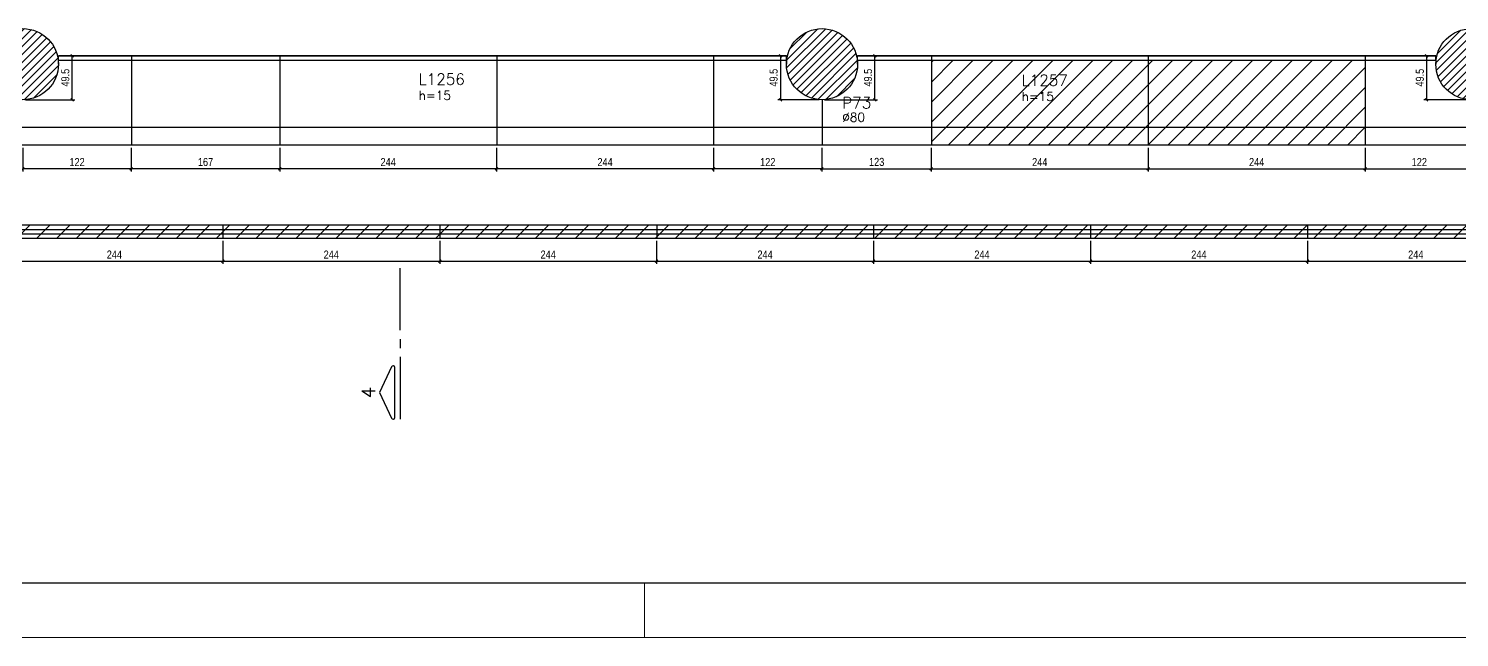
# Model space of a CAD drawing. Extents: x 1860 to 8661, y -614 to 3008.
# Drawn here: x 4585 to 6195, y -614 to 71 of the extents above; entities that cross this region are included whole.
import ezdxf
from ezdxf.enums import TextEntityAlignment as Align

# ---------------------------------------------------------------- set-up
doc = ezdxf.new("R2010")
doc.units = 0
doc.linetypes.add('DASHED', pattern=[0.75, 0.5, -0.25])
for name, color, linetype in [('242', 12, 'Continuous'), ('71', 6, 'Continuous'), ('COTA', 241, 'Continuous'), ('F-CORTE-INDICAÇÃO', 4, 'Continuous'), ('F-LAJES', 3, 'Continuous'), ('F-LAJES-DIM', 2, 'Continuous'), ('F-LAJES-NOME', 4, 'Continuous'), ('F-PILARES-DIM', 172, 'Continuous'), ('F-PILARES-HACH', 174, 'Continuous'), ('F-PILARES-NOME', 170, 'Continuous'), ('F-PILARES-S', 170, 'Continuous'), ('F-VIGAS', 3, 'Continuous'), ('Painéis', 200, 'Continuous'), ('SARR_2.2x7', 40, 'Continuous')]:
    doc.layers.add(name, color=color, linetype=linetype)
doc.layers.add('FOLHA', color=255, linetype='Continuous', lineweight=5)
doc.layers.add('Hachura', color=251, linetype='Continuous', lineweight=9)
doc.styles.add('COTA TECNICA-50', font='techl___.ttf', dxfattribs={"height": 9})
doc.styles.add('MCP', font='romans.shx')
doc.styles.add('ROMANS', font='romans.shx')
doc.dimstyles.new('COTA PAINEL-50', dxfattribs={"dimtxt": 9, "dimasz": 3, "dimexe": 3, "dimexo": 3, "dimgap": 3, "dimtad": 1, "dimdec": 1, "dimzin": 12, "dimdsep": 46, "dimtxsty": 'COTA TECNICA-50', "dimblk1": 'OBLIQUE', "dimblk2": 'OBLIQUE', "dimsah": 1, "dimcen": 0.9, "dimclrd": 4, "dimclre": 4, "dimclrt": 240, "dimadec": 1, "dimazin": 3, "dimtfac": 1, "dimtdec": 1, "dimtmove": 0, "dimatfit": 3, "dimfxl": 1, "dimtolj": 1, "dimtzin": 12, "dimarcsym": 0})
pattern_1 = [(45, (3973.15, 515.9404), (-4.419417, 4.419417), [])]
pattern_2 = [(45, (0, -425.763), (-11.22532, 11.22532), [])]

# ---------------------------------------------------------------- blocks, each defined once
blk = doc.blocks.new('*U8')
at = {"layer": 'F-CORTE-INDICAÇÃO'}
for p, q in [((-100, 0), (-170, 0)), ((-80, 0), (-90, 0)), ((-70, 0), (0, 0))]:
    blk.add_line(p, q, dxfattribs=at)
blk.add_lwpolyline([(-112, 6, 0.802585), (-111.2, 9.8), (-140, 23.3), (-168.8, 9.8, 0.802585), (-168, 6)], format="xyb", close=True, dxfattribs=at)
at = {"layer": 'F-CORTE-INDICAÇÃO', "style": 'ROMANS'}
blk.add_attdef('CORTE', text='', height=15, dxfattribs=at).set_placement((-140, 35.8), align=Align.MIDDLE_CENTER)
at = {"layer": 'F-CORTE-INDICAÇÃO', "color": 2, "style": 'ROMANS'}
blk.add_attdef('FOLHA', text='', height=12, dxfattribs=at).set_placement((-140, -10), align=Align.MIDDLE_CENTER)
blk = doc.blocks.new('_Oblique')
at = {"color": 0, "linetype": 'ByBlock', "lineweight": -2}
blk.add_line((-0.5, -0.5), (0.5, 0.5), dxfattribs=at)
blk = doc.blocks.new('*D330')
at = {"layer": 'COTA', "color": 4, "lineweight": -2, "transparency": 16777216}
for p, q in [((5477.6, -62.6), (5477.6, -89.3)), ((5600.6, -62.6), (5600.6, -89.3)), ((5477.6, -86.3), (5600.6, -86.3))]:
    blk.add_line(p, q, dxfattribs=at)
at = {"layer": 'Defpoints', "color": 0, "transparency": 16777216}
for p in [(5477.6, -59.6), (5600.6, -59.6), (5600.6, -86.3)]:
    blk.add_point(p, dxfattribs=at)
at = {"layer": 'COTA', "color": 4, "lineweight": -2, "transparency": 16777216, "xscale": 3, "yscale": 3, "zscale": 3, "rotation": 180}
blk.add_blockref('_Oblique', (5477.6, -86.3), dxfattribs=at)
at = {"layer": 'COTA', "color": 4, "lineweight": -2, "transparency": 16777216, "xscale": 3, "yscale": 3, "zscale": 3}
blk.add_blockref('_Oblique', (5600.6, -86.3), dxfattribs=at)
at = {"layer": 'COTA', "color": 240, "transparency": 16777216, "insert": (5539.1, -78.6), "char_height": 9, "attachment_point": 5, "style": 'COTA TECNICA-50'}
blk.add_mtext('\\A1;123', dxfattribs=at)
blk = doc.blocks.new('*D331')
at = {"layer": 'COTA', "color": 4, "lineweight": -2, "transparency": 16777216}
for p, q in [((5600.6, -62.6), (5600.6, -89.3)), ((5844.6, -62.6), (5844.6, -89.3)), ((5600.6, -86.3), (5844.6, -86.3))]:
    blk.add_line(p, q, dxfattribs=at)
at = {"layer": 'Defpoints', "color": 0, "transparency": 16777216}
for p in [(5600.6, -59.6), (5844.6, -59.6), (5844.6, -86.3)]:
    blk.add_point(p, dxfattribs=at)
at = {"layer": 'COTA', "color": 4, "lineweight": -2, "transparency": 16777216, "xscale": 3, "yscale": 3, "zscale": 3, "rotation": 180}
blk.add_blockref('_Oblique', (5600.6, -86.3), dxfattribs=at)
at = {"layer": 'COTA', "color": 4, "lineweight": -2, "transparency": 16777216, "xscale": 3, "yscale": 3, "zscale": 3}
blk.add_blockref('_Oblique', (5844.6, -86.3), dxfattribs=at)
at = {"layer": 'COTA', "color": 240, "transparency": 16777216, "insert": (5722.6, -78.7), "char_height": 9, "attachment_point": 5, "style": 'COTA TECNICA-50'}
blk.add_mtext('\\A1;244', dxfattribs=at)
blk = doc.blocks.new('*D332')
at = {"layer": 'COTA', "color": 4, "lineweight": -2, "transparency": 16777216}
for p, q in [((5844.6, -62.6), (5844.6, -89.3)), ((6088.6, -62.6), (6088.6, -89.3)), ((5844.6, -86.3), (6088.6, -86.3))]:
    blk.add_line(p, q, dxfattribs=at)
at = {"layer": 'Defpoints', "color": 0, "transparency": 16777216}
for p in [(5844.6, -59.6), (6088.6, -59.6), (6088.6, -86.3)]:
    blk.add_point(p, dxfattribs=at)
at = {"layer": 'COTA', "color": 4, "lineweight": -2, "transparency": 16777216, "xscale": 3, "yscale": 3, "zscale": 3, "rotation": 180}
blk.add_blockref('_Oblique', (5844.6, -86.3), dxfattribs=at)
at = {"layer": 'COTA', "color": 4, "lineweight": -2, "transparency": 16777216, "xscale": 3, "yscale": 3, "zscale": 3}
blk.add_blockref('_Oblique', (6088.6, -86.3), dxfattribs=at)
at = {"layer": 'COTA', "color": 240, "transparency": 16777216, "insert": (5966.6, -78.7), "char_height": 9, "attachment_point": 5, "style": 'COTA TECNICA-50'}
blk.add_mtext('\\A1;244', dxfattribs=at)
blk = doc.blocks.new('*D333')
at = {"layer": 'COTA', "color": 4, "lineweight": -2, "transparency": 16777216}
for p, q in [((6088.6, -62.6), (6088.6, -89.3)), ((6210.6, -62.6), (6210.6, -89.3)), ((6088.6, -86.3), (6210.6, -86.3))]:
    blk.add_line(p, q, dxfattribs=at)
at = {"layer": 'Defpoints', "color": 0, "transparency": 16777216}
for p in [(6088.6, -59.6), (6210.6, -59.6), (6210.6, -86.3)]:
    blk.add_point(p, dxfattribs=at)
at = {"layer": 'COTA', "color": 4, "lineweight": -2, "transparency": 16777216, "xscale": 3, "yscale": 3, "zscale": 3, "rotation": 180}
blk.add_blockref('_Oblique', (6088.6, -86.3), dxfattribs=at)
at = {"layer": 'COTA', "color": 4, "lineweight": -2, "transparency": 16777216, "xscale": 3, "yscale": 3, "zscale": 3}
blk.add_blockref('_Oblique', (6210.6, -86.3), dxfattribs=at)
at = {"layer": 'COTA', "color": 240, "transparency": 16777216, "insert": (6149.6, -78.7), "char_height": 9, "attachment_point": 5, "style": 'COTA TECNICA-50'}
blk.add_mtext('\\A1;122', dxfattribs=at)
blk = doc.blocks.new('*D334')
at = {"layer": 'COTA', "color": 4, "lineweight": -2, "transparency": 16777216}
for p, q in [((5355.6, -62.6), (5355.6, -89.3)), ((5477.6, -62.6), (5477.6, -89.3)), ((5477.6, -86.3), (5355.6, -86.3))]:
    blk.add_line(p, q, dxfattribs=at)
at = {"layer": 'Defpoints', "color": 0, "transparency": 16777216}
for p in [(5355.6, -59.6), (5477.6, -59.6), (5355.6, -86.3)]:
    blk.add_point(p, dxfattribs=at)
at = {"layer": 'COTA', "color": 4, "lineweight": -2, "transparency": 16777216, "xscale": 3, "yscale": 3, "zscale": 3, "rotation": 180}
blk.add_blockref('_Oblique', (5355.6, -86.3), dxfattribs=at)
at = {"layer": 'COTA', "color": 4, "lineweight": -2, "transparency": 16777216, "xscale": 3, "yscale": 3, "zscale": 3}
blk.add_blockref('_Oblique', (5477.6, -86.3), dxfattribs=at)
at = {"layer": 'COTA', "color": 240, "transparency": 16777216, "insert": (5416.6, -78.7), "char_height": 9, "attachment_point": 5, "style": 'COTA TECNICA-50'}
blk.add_mtext('\\A1;122', dxfattribs=at)
blk = doc.blocks.new('*D335')
at = {"layer": 'COTA', "color": 4, "lineweight": -2, "transparency": 16777216}
for p, q in [((5111.6, -62.6), (5111.6, -89.3)), ((5355.6, -62.6), (5355.6, -89.3)), ((5355.6, -86.3), (5111.6, -86.3))]:
    blk.add_line(p, q, dxfattribs=at)
at = {"layer": 'Defpoints', "color": 0, "transparency": 16777216}
for p in [(5111.6, -59.6), (5355.6, -59.6), (5111.6, -86.3)]:
    blk.add_point(p, dxfattribs=at)
at = {"layer": 'COTA', "color": 4, "lineweight": -2, "transparency": 16777216, "xscale": 3, "yscale": 3, "zscale": 3, "rotation": 180}
blk.add_blockref('_Oblique', (5111.6, -86.3), dxfattribs=at)
at = {"layer": 'COTA', "color": 4, "lineweight": -2, "transparency": 16777216, "xscale": 3, "yscale": 3, "zscale": 3}
blk.add_blockref('_Oblique', (5355.6, -86.3), dxfattribs=at)
at = {"layer": 'COTA', "color": 240, "transparency": 16777216, "insert": (5233.6, -78.7), "char_height": 9, "attachment_point": 5, "style": 'COTA TECNICA-50'}
blk.add_mtext('\\A1;244', dxfattribs=at)
blk = doc.blocks.new('*D336')
at = {"layer": 'COTA', "color": 4, "lineweight": -2, "transparency": 16777216}
for p, q in [((4867.6, -62.6), (4867.6, -89.3)), ((5111.6, -62.6), (5111.6, -89.3)), ((5111.6, -86.3), (4867.6, -86.3))]:
    blk.add_line(p, q, dxfattribs=at)
at = {"layer": 'Defpoints', "color": 0, "transparency": 16777216}
for p in [(4867.6, -59.6), (5111.6, -59.6), (4867.6, -86.3)]:
    blk.add_point(p, dxfattribs=at)
at = {"layer": 'COTA', "color": 4, "lineweight": -2, "transparency": 16777216, "xscale": 3, "yscale": 3, "zscale": 3, "rotation": 180}
blk.add_blockref('_Oblique', (4867.6, -86.3), dxfattribs=at)
at = {"layer": 'COTA', "color": 4, "lineweight": -2, "transparency": 16777216, "xscale": 3, "yscale": 3, "zscale": 3}
blk.add_blockref('_Oblique', (5111.6, -86.3), dxfattribs=at)
at = {"layer": 'COTA', "color": 240, "transparency": 16777216, "insert": (4989.6, -78.7), "char_height": 9, "attachment_point": 5, "style": 'COTA TECNICA-50'}
blk.add_mtext('\\A1;244', dxfattribs=at)
blk = doc.blocks.new('*D337')
at = {"layer": 'COTA', "color": 4, "lineweight": -2, "transparency": 16777216}
for p, q in [((4700.6, -62.6), (4700.6, -89.3)), ((4867.6, -62.6), (4867.6, -89.3)), ((4867.6, -86.3), (4700.6, -86.3))]:
    blk.add_line(p, q, dxfattribs=at)
at = {"layer": 'Defpoints', "color": 0, "transparency": 16777216}
for p in [(4700.6, -59.6), (4867.6, -59.6), (4700.6, -86.3)]:
    blk.add_point(p, dxfattribs=at)
at = {"layer": 'COTA', "color": 4, "lineweight": -2, "transparency": 16777216, "xscale": 3, "yscale": 3, "zscale": 3, "rotation": 180}
blk.add_blockref('_Oblique', (4700.6, -86.3), dxfattribs=at)
at = {"layer": 'COTA', "color": 4, "lineweight": -2, "transparency": 16777216, "xscale": 3, "yscale": 3, "zscale": 3}
blk.add_blockref('_Oblique', (4867.6, -86.3), dxfattribs=at)
at = {"layer": 'COTA', "color": 240, "transparency": 16777216, "insert": (4784.1, -78.7), "char_height": 9, "attachment_point": 5, "style": 'COTA TECNICA-50'}
blk.add_mtext('\\A1;167', dxfattribs=at)
blk = doc.blocks.new('*D338')
at = {"layer": 'COTA', "color": 4, "lineweight": -2, "transparency": 16777216}
for p, q in [((4578.6, -62.6), (4578.6, -89.3)), ((4700.6, -62.6), (4700.6, -89.3)), ((4700.6, -86.3), (4578.6, -86.3))]:
    blk.add_line(p, q, dxfattribs=at)
at = {"layer": 'Defpoints', "color": 0, "transparency": 16777216}
for p in [(4578.6, -59.6), (4700.6, -59.6), (4578.6, -86.3)]:
    blk.add_point(p, dxfattribs=at)
at = {"layer": 'COTA', "color": 4, "lineweight": -2, "transparency": 16777216, "xscale": 3, "yscale": 3, "zscale": 3, "rotation": 180}
blk.add_blockref('_Oblique', (4578.6, -86.3), dxfattribs=at)
at = {"layer": 'COTA', "color": 4, "lineweight": -2, "transparency": 16777216, "xscale": 3, "yscale": 3, "zscale": 3}
blk.add_blockref('_Oblique', (4700.6, -86.3), dxfattribs=at)
at = {"layer": 'COTA', "color": 240, "transparency": 16777216, "insert": (4639.6, -78.7), "char_height": 9, "attachment_point": 5, "style": 'COTA TECNICA-50'}
blk.add_mtext('\\A1;122', dxfattribs=at)
blk = doc.blocks.new('*D357')
at = {"layer": 'COTA', "color": 4, "lineweight": -2, "transparency": 16777216}
for p, q in [((4621.6, 40.9), (4637, 40.9)), ((4634, -8.6), (4634, 40.9)), ((4581.6, -8.6), (4637, -8.6))]:
    blk.add_line(p, q, dxfattribs=at)
at = {"layer": 'Defpoints', "color": 0, "transparency": 16777216}
for p in [(4618.6, 40.9), (4634, 40.9), (4578.6, -8.6)]:
    blk.add_point(p, dxfattribs=at)
at = {"layer": 'COTA', "color": 4, "lineweight": -2, "transparency": 16777216, "xscale": 3, "yscale": 3, "zscale": 3}
for p, rotation in [((4634, 40.9), 90), ((4634, -8.6), 270)]:
    blk.add_blockref('_Oblique', p, dxfattribs=dict(at, rotation=rotation))
at = {"layer": 'COTA', "color": 240, "transparency": 16777216, "insert": (4626.4, 16.2), "char_height": 9, "attachment_point": 5, "rotation": 90, "style": 'COTA TECNICA-50'}
blk.add_mtext('\\A1;49.5', dxfattribs=at)
blk = doc.blocks.new('*D358')
at = {"layer": 'COTA', "color": 4, "lineweight": -2, "transparency": 16777216}
for p, q in [((5434.6, 40.9), (5427.8, 40.9)), ((5430.8, 40.9), (5430.8, -8.6)), ((5474.6, -8.6), (5427.8, -8.6))]:
    blk.add_line(p, q, dxfattribs=at)
at = {"layer": 'Defpoints', "color": 0, "transparency": 16777216}
for p in [(5437.6, 40.9), (5430.8, -8.6), (5477.6, -8.6)]:
    blk.add_point(p, dxfattribs=at)
at = {"layer": 'COTA', "color": 4, "lineweight": -2, "transparency": 16777216, "xscale": 3, "yscale": 3, "zscale": 3}
for p, rotation in [((5430.8, 40.9), 90), ((5430.8, -8.6), 270)]:
    blk.add_blockref('_Oblique', p, dxfattribs=dict(at, rotation=rotation))
at = {"layer": 'COTA', "color": 240, "transparency": 16777216, "insert": (5423.2, 16.2), "char_height": 9, "attachment_point": 5, "rotation": 90, "style": 'COTA TECNICA-50'}
blk.add_mtext('\\A1;49.5', dxfattribs=at)
blk = doc.blocks.new('*D359')
at = {"layer": 'COTA', "color": 4, "lineweight": -2, "transparency": 16777216}
for p, q in [((5520.6, 40.9), (5540, 40.9)), ((5537, -8.6), (5537, 40.9)), ((5480.6, -8.6), (5540, -8.6))]:
    blk.add_line(p, q, dxfattribs=at)
at = {"layer": 'Defpoints', "color": 0, "transparency": 16777216}
for p in [(5517.6, 40.9), (5537, 40.9), (5477.6, -8.6)]:
    blk.add_point(p, dxfattribs=at)
at = {"layer": 'COTA', "color": 4, "lineweight": -2, "transparency": 16777216, "xscale": 3, "yscale": 3, "zscale": 3}
for p, rotation in [((5537, 40.9), 90), ((5537, -8.6), 270)]:
    blk.add_blockref('_Oblique', p, dxfattribs=dict(at, rotation=rotation))
at = {"layer": 'COTA', "color": 240, "transparency": 16777216, "insert": (5529.4, 16.2), "char_height": 9, "attachment_point": 5, "rotation": 90, "style": 'COTA TECNICA-50'}
blk.add_mtext('\\A1;49.5', dxfattribs=at)
blk = doc.blocks.new('*D360')
at = {"layer": 'COTA', "color": 4, "lineweight": -2, "transparency": 16777216}
for p, q in [((6165.1, 40.9), (6154.8, 40.9)), ((6157.8, 40.9), (6157.8, -8.6)), ((6207.6, -8.6), (6154.8, -8.6))]:
    blk.add_line(p, q, dxfattribs=at)
at = {"layer": 'Defpoints', "color": 0, "transparency": 16777216}
for p in [(6168.1, 40.9), (6157.8, -8.6), (6210.6, -8.6)]:
    blk.add_point(p, dxfattribs=at)
at = {"layer": 'COTA', "color": 4, "lineweight": -2, "transparency": 16777216, "xscale": 3, "yscale": 3, "zscale": 3}
for p, rotation in [((6157.8, 40.9), 90), ((6157.8, -8.6), 270)]:
    blk.add_blockref('_Oblique', p, dxfattribs=dict(at, rotation=rotation))
at = {"layer": 'COTA', "color": 240, "transparency": 16777216, "insert": (6150.2, 16.2), "char_height": 9, "attachment_point": 5, "rotation": 90, "style": 'COTA TECNICA-50'}
blk.add_mtext('\\A1;49.5', dxfattribs=at)
blk = doc.blocks.new('*D373')
at = {"layer": 'COTA', "color": 4, "lineweight": -2, "transparency": 16777216}
for p, q in [((4559.6, -167.5), (4559.6, -193.3)), ((4803.6, -167.5), (4803.6, -193.3)), ((4559.6, -190.3), (4803.6, -190.3))]:
    blk.add_line(p, q, dxfattribs=at)
at = {"layer": 'Defpoints', "color": 0, "transparency": 16777216}
for p in [(4559.6, -164.5), (4803.6, -164.5), (4803.6, -190.3)]:
    blk.add_point(p, dxfattribs=at)
at = {"layer": 'COTA', "color": 4, "lineweight": -2, "transparency": 16777216, "xscale": 3, "yscale": 3, "zscale": 3, "rotation": 180}
blk.add_blockref('_Oblique', (4559.6, -190.3), dxfattribs=at)
at = {"layer": 'COTA', "color": 4, "lineweight": -2, "transparency": 16777216, "xscale": 3, "yscale": 3, "zscale": 3}
blk.add_blockref('_Oblique', (4803.6, -190.3), dxfattribs=at)
at = {"layer": 'COTA', "color": 240, "transparency": 16777216, "insert": (4681.6, -182.8), "char_height": 9, "attachment_point": 5, "style": 'COTA TECNICA-50'}
blk.add_mtext('\\A1;244', dxfattribs=at)
blk = doc.blocks.new('*D374')
at = {"layer": 'COTA', "color": 4, "lineweight": -2, "transparency": 16777216}
for p, q in [((4803.6, -167.5), (4803.6, -193.3)), ((5047.6, -167.5), (5047.6, -193.3)), ((4803.6, -190.3), (5047.6, -190.3))]:
    blk.add_line(p, q, dxfattribs=at)
at = {"layer": 'Defpoints', "color": 0, "transparency": 16777216}
for p in [(4803.6, -164.5), (5047.6, -164.5), (5047.6, -190.3)]:
    blk.add_point(p, dxfattribs=at)
at = {"layer": 'COTA', "color": 4, "lineweight": -2, "transparency": 16777216, "xscale": 3, "yscale": 3, "zscale": 3, "rotation": 180}
blk.add_blockref('_Oblique', (4803.6, -190.3), dxfattribs=at)
at = {"layer": 'COTA', "color": 4, "lineweight": -2, "transparency": 16777216, "xscale": 3, "yscale": 3, "zscale": 3}
blk.add_blockref('_Oblique', (5047.6, -190.3), dxfattribs=at)
at = {"layer": 'COTA', "color": 240, "transparency": 16777216, "insert": (4925.6, -182.8), "char_height": 9, "attachment_point": 5, "style": 'COTA TECNICA-50'}
blk.add_mtext('\\A1;244', dxfattribs=at)
blk = doc.blocks.new('*D375')
at = {"layer": 'COTA', "color": 4, "lineweight": -2, "transparency": 16777216}
for p, q in [((5047.6, -167.5), (5047.6, -193.3)), ((5291.6, -167.5), (5291.6, -193.3)), ((5047.6, -190.3), (5291.6, -190.3))]:
    blk.add_line(p, q, dxfattribs=at)
at = {"layer": 'Defpoints', "color": 0, "transparency": 16777216}
for p in [(5047.6, -164.5), (5291.6, -164.5), (5291.6, -190.3)]:
    blk.add_point(p, dxfattribs=at)
at = {"layer": 'COTA', "color": 4, "lineweight": -2, "transparency": 16777216, "xscale": 3, "yscale": 3, "zscale": 3, "rotation": 180}
blk.add_blockref('_Oblique', (5047.6, -190.3), dxfattribs=at)
at = {"layer": 'COTA', "color": 4, "lineweight": -2, "transparency": 16777216, "xscale": 3, "yscale": 3, "zscale": 3}
blk.add_blockref('_Oblique', (5291.6, -190.3), dxfattribs=at)
at = {"layer": 'COTA', "color": 240, "transparency": 16777216, "insert": (5169.6, -182.8), "char_height": 9, "attachment_point": 5, "style": 'COTA TECNICA-50'}
blk.add_mtext('\\A1;244', dxfattribs=at)
blk = doc.blocks.new('*D376')
at = {"layer": 'COTA', "color": 4, "lineweight": -2, "transparency": 16777216}
for p, q in [((5291.6, -167.5), (5291.6, -193.3)), ((5535.6, -167.5), (5535.6, -193.3)), ((5291.6, -190.3), (5535.6, -190.3))]:
    blk.add_line(p, q, dxfattribs=at)
at = {"layer": 'Defpoints', "color": 0, "transparency": 16777216}
for p in [(5291.6, -164.5), (5535.6, -164.5), (5535.6, -190.3)]:
    blk.add_point(p, dxfattribs=at)
at = {"layer": 'COTA', "color": 4, "lineweight": -2, "transparency": 16777216, "xscale": 3, "yscale": 3, "zscale": 3, "rotation": 180}
blk.add_blockref('_Oblique', (5291.6, -190.3), dxfattribs=at)
at = {"layer": 'COTA', "color": 4, "lineweight": -2, "transparency": 16777216, "xscale": 3, "yscale": 3, "zscale": 3}
blk.add_blockref('_Oblique', (5535.6, -190.3), dxfattribs=at)
at = {"layer": 'COTA', "color": 240, "transparency": 16777216, "insert": (5413.6, -182.8), "char_height": 9, "attachment_point": 5, "style": 'COTA TECNICA-50'}
blk.add_mtext('\\A1;244', dxfattribs=at)
blk = doc.blocks.new('*D377')
at = {"layer": 'COTA', "color": 4, "lineweight": -2, "transparency": 16777216}
for p, q in [((5535.6, -167.5), (5535.6, -193.3)), ((5779.6, -167.5), (5779.6, -193.3)), ((5535.6, -190.3), (5779.6, -190.3))]:
    blk.add_line(p, q, dxfattribs=at)
at = {"layer": 'Defpoints', "color": 0, "transparency": 16777216}
for p in [(5535.6, -164.5), (5779.6, -164.5), (5779.6, -190.3)]:
    blk.add_point(p, dxfattribs=at)
at = {"layer": 'COTA', "color": 4, "lineweight": -2, "transparency": 16777216, "xscale": 3, "yscale": 3, "zscale": 3, "rotation": 180}
blk.add_blockref('_Oblique', (5535.6, -190.3), dxfattribs=at)
at = {"layer": 'COTA', "color": 4, "lineweight": -2, "transparency": 16777216, "xscale": 3, "yscale": 3, "zscale": 3}
blk.add_blockref('_Oblique', (5779.6, -190.3), dxfattribs=at)
at = {"layer": 'COTA', "color": 240, "transparency": 16777216, "insert": (5657.6, -182.8), "char_height": 9, "attachment_point": 5, "style": 'COTA TECNICA-50'}
blk.add_mtext('\\A1;244', dxfattribs=at)
blk = doc.blocks.new('*D378')
at = {"layer": 'COTA', "color": 4, "lineweight": -2, "transparency": 16777216}
for p, q in [((5779.6, -167.5), (5779.6, -193.3)), ((6023.6, -167.5), (6023.6, -193.3)), ((5779.6, -190.3), (6023.6, -190.3))]:
    blk.add_line(p, q, dxfattribs=at)
at = {"layer": 'Defpoints', "color": 0, "transparency": 16777216}
for p in [(5779.6, -164.5), (6023.6, -164.5), (6023.6, -190.3)]:
    blk.add_point(p, dxfattribs=at)
at = {"layer": 'COTA', "color": 4, "lineweight": -2, "transparency": 16777216, "xscale": 3, "yscale": 3, "zscale": 3, "rotation": 180}
blk.add_blockref('_Oblique', (5779.6, -190.3), dxfattribs=at)
at = {"layer": 'COTA', "color": 4, "lineweight": -2, "transparency": 16777216, "xscale": 3, "yscale": 3, "zscale": 3}
blk.add_blockref('_Oblique', (6023.6, -190.3), dxfattribs=at)
at = {"layer": 'COTA', "color": 240, "transparency": 16777216, "insert": (5901.6, -182.8), "char_height": 9, "attachment_point": 5, "style": 'COTA TECNICA-50'}
blk.add_mtext('\\A1;244', dxfattribs=at)
blk = doc.blocks.new('*D379')
at = {"layer": 'COTA', "color": 4, "lineweight": -2, "transparency": 16777216}
for p, q in [((6023.6, -167.5), (6023.6, -193.3)), ((6267.6, -167.5), (6267.6, -193.3)), ((6023.6, -190.3), (6267.6, -190.3))]:
    blk.add_line(p, q, dxfattribs=at)
at = {"layer": 'Defpoints', "color": 0, "transparency": 16777216}
for p in [(6023.6, -164.5), (6267.6, -164.5), (6267.6, -190.3)]:
    blk.add_point(p, dxfattribs=at)
at = {"layer": 'COTA', "color": 4, "lineweight": -2, "transparency": 16777216, "xscale": 3, "yscale": 3, "zscale": 3, "rotation": 180}
blk.add_blockref('_Oblique', (6023.6, -190.3), dxfattribs=at)
at = {"layer": 'COTA', "color": 4, "lineweight": -2, "transparency": 16777216, "xscale": 3, "yscale": 3, "zscale": 3}
blk.add_blockref('_Oblique', (6267.6, -190.3), dxfattribs=at)
at = {"layer": 'COTA', "color": 240, "transparency": 16777216, "insert": (6145.6, -182.8), "char_height": 9, "attachment_point": 5, "style": 'COTA TECNICA-50'}
blk.add_mtext('\\A1;244', dxfattribs=at)

msp = doc.modelspace()

# ---------------------------------------------------------------- hatches: boundary and pattern name
at = {"layer": 'F-PILARES-HACH', "linetype": 'Continuous'}
h = msp.add_hatch(dxfattribs=at)
h.set_pattern_fill('ANSI31', color=256, scale=50)
h.set_pattern_definition(pattern_1)
edge = h.paths.add_edge_path()
edge.add_arc((4578.65, 31.44), 40, 0, 360)
h = msp.add_hatch(dxfattribs=at)
h.set_pattern_fill('ANSI31', color=256, scale=50)
h.set_pattern_definition(pattern_1)
edge = h.paths.add_edge_path()
edge.add_arc((5477.65, 31.44), 40, 0, 360)
h = msp.add_hatch(dxfattribs=at)
h.set_pattern_fill('ANSI31', color=256, scale=50)
h.set_pattern_definition(pattern_1)
edge = h.paths.add_edge_path()
edge.add_arc((6208.15, 31.44), 40, 0, 360)
at = {"layer": 'Hachura', "linetype": 'ByBlock'}
h = msp.add_hatch(dxfattribs=at)
h.set_pattern_fill('ANSI31', color=256, scale=5)
h.set_pattern_definition(pattern_2)
h.paths.add_polyline_path([(5600.65, 35.94), (5600.65, -39.56), (5844.65, -39.56), (5844.65, 35.94)])
h.paths.add_polyline_path([(5844.65, -59.56), (5844.65, -39.56), (5600.65, -39.56), (5600.65, -59.56)])
h.paths.add_polyline_path([(6088.65, -59.56), (6088.65, -39.56), (5844.65, -39.56), (5844.65, -59.56)])
h.paths.add_polyline_path([(6088.65, -39.56), (6088.65, 35.94), (5844.65, 35.94), (5844.65, -39.56)])
h = msp.add_hatch(dxfattribs=at)
h.set_pattern_fill('ANSI31', color=256, scale=5)
h.set_pattern_definition(pattern_2)
h.paths.add_polyline_path([(6999.65, -149.5), (6999.65, -164.5), (7243.65, -164.5), (7243.65, -149.5)])
h.paths.add_polyline_path([(6755.65, -149.5), (6755.65, -164.5), (6999.65, -164.5), (6999.65, -149.5)])
h.paths.add_polyline_path([(6511.65, -149.5), (6511.65, -164.5), (6755.65, -164.5), (6755.65, -149.5)])
h.paths.add_polyline_path([(6511.65, -164.5), (6511.65, -149.5), (6267.65, -149.5), (6267.65, -164.5)])
h.paths.add_polyline_path([(6023.65, -149.5), (6023.65, -164.5), (6267.65, -164.5), (6267.65, -149.5)])
h.paths.add_polyline_path([(5779.65, -149.5), (5779.65, -164.5), (6023.65, -164.5), (6023.65, -149.5)])
h.paths.add_polyline_path([(5535.65, -149.5), (5535.65, -164.5), (5779.65, -164.5), (5779.65, -149.5)])
h.paths.add_polyline_path([(5535.65, -164.5), (5535.65, -149.5), (5291.65, -149.5), (5291.65, -164.5)])
h.paths.add_polyline_path([(5047.65, -149.5), (5047.65, -164.5), (5291.65, -164.5), (5291.65, -149.5)])
h.paths.add_polyline_path([(5047.65, -164.5), (5047.65, -149.5), (4803.65, -149.5), (4803.65, -164.5)])
h.paths.add_polyline_path([(4559.65, -149.5), (4559.65, -164.5), (4803.65, -164.5), (4803.65, -149.5)])
h.paths.add_polyline_path([(4559.65, -164.5), (4559.65, -149.5), (4315.65, -149.5), (4315.65, -164.5)])

# ---------------------------------------------------------------- linework, layer by layer
at = {"color": 30}
msp.add_line((8600.49, -552.63), (2012.11, -552.63), dxfattribs=at)
at = {"layer": '242', "linetype": 'Continuous'}
msp.add_line((5477.65, 31.44), (5477.65, 31.44), dxfattribs=at)
at = {"layer": '71', "color": 1, "linetype": 'DASHED'}
for p, q in [((4618.65, 35.94), (4618.65, 40.94)), ((5437.65, 40.94), (4618.65, 40.94)), ((4618.65, 35.94), (5437.65, 35.94)), ((5437.65, 35.94), (5437.65, 40.94)), ((5517.65, 35.94), (5517.65, 40.94)), ((6168.15, 40.94), (5517.65, 40.94)), ((5517.65, 35.94), (6168.15, 35.94)), ((6168.15, 35.94), (6168.15, 40.94))]:
    msp.add_line(p, q, dxfattribs=at)
at = {"layer": 'F-LAJES', "linetype": 'Continuous'}
msp.add_line((2500.41, -39.56), (7232.65, -39.56), dxfattribs=at)
at = {"layer": 'F-PILARES-S', "linetype": 'Continuous'}
for centre in [(4578.65, 31.44), (5477.65, 31.44), (6208.15, 31.44)]:
    msp.add_circle(centre, 40, dxfattribs=at)
at = {"layer": 'F-VIGAS'}
for points in [[(4618.65, 40.94), (5437.65, 40.94)], [(4618.65, 31.44), (4618.65, 40.94)], [(5437.65, 40.94), (5437.65, 31.44)], [(5517.65, 40.94), (6168.15, 40.94)], [(5517.65, 31.44), (5517.65, 40.94)], [(6168.15, 40.94), (6168.15, 31.44)]]:
    msp.add_lwpolyline(points, dxfattribs=at)
at = {"layer": 'FOLHA'}
for p, q in [((5277.96, -552.63), (5277.96, -613.6)), ((8661.45, -613.6), (1859.7, -613.6))]:
    msp.add_line(p, q, dxfattribs=at)
at = {"layer": 'Painéis'}
for p, q in [((4700.65, 40.94), (4700.65, -59.56)), ((4867.65, 40.94), (4867.65, -59.56)), ((5111.65, 40.94), (5111.65, -59.56)), ((5355.65, 40.94), (5355.65, -59.56)), ((5600.65, 40.94), (5600.65, -59.56)), ((5844.65, 40.94), (5844.65, -59.56)), ((6088.65, 40.94), (6088.65, -59.56)), ((5477.65, -8.56), (5477.65, -59.56)), ((7252.65, -59.56), (2673.65, -59.56)), ((2662.65, -149.5), (7243.65, -149.5)), ((4803.65, -149.5), (4803.65, -164.5)), ((5047.65, -149.5), (5047.65, -164.5)), ((5291.65, -149.5), (5291.65, -164.5)), ((5535.65, -149.5), (5535.65, -164.5)), ((5779.65, -149.5), (5779.65, -164.5)), ((6023.65, -149.5), (6023.65, -164.5)), ((2662.65, -164.5), (7243.65, -164.5))]:
    msp.add_line(p, q, dxfattribs=at)
at = {"layer": 'SARR_2.2x7'}
for p, q in [((4559.65, -154.5), (4803.65, -154.5)), ((4559.65, -159.5), (4803.65, -159.5)), ((4803.65, -154.5), (5047.65, -154.5)), ((4803.65, -159.5), (5047.65, -159.5)), ((5047.65, -154.5), (5291.65, -154.5)), ((5047.65, -159.5), (5291.65, -159.5)), ((5291.65, -154.5), (5535.65, -154.5)), ((5291.65, -159.5), (5535.65, -159.5)), ((5535.65, -154.5), (5779.65, -154.5)), ((5535.65, -159.5), (5779.65, -159.5)), ((5779.65, -154.5), (6023.65, -154.5)), ((5779.65, -159.5), (6023.65, -159.5)), ((6023.65, -154.5), (6267.65, -154.5)), ((6023.65, -159.5), (6267.65, -159.5))]:
    msp.add_line(p, q, dxfattribs=at)

# ---------------------------------------------------------------- block references
at = {"layer": 'F-CORTE-INDICAÇÃO', "linetype": 'Continuous'}
ref = msp.add_blockref('*U8', (5003.08, -198.07), dxfattribs=dict(at, rotation=90))
ref.add_attrib('CORTE', '4', dxfattribs={"height": 15, "rotation": 90, "style": 'ROMANS'}).set_placement((4967.32, -338.07), align=Align.MIDDLE_CENTER)

# ---------------------------------------------------------------- texts
at = {"layer": 'F-LAJES-DIM', "linetype": 'Continuous', "style": 'MCP'}
for p in [(5023.87, -8.71), (5702.19, -9.89)]:
    msp.add_text('h=15', height=10, dxfattribs=at).set_placement(p)
at = {"layer": 'F-LAJES-NOME', "linetype": 'Continuous', "style": 'MCP'}
for s, p in [('L1256', (5023.87, 8.29)), ('L1257', (5702.19, 7.11))]:
    msp.add_text(s, height=12.5, dxfattribs=at).set_placement(p)
at = {"layer": 'F-PILARES-DIM', "linetype": 'Continuous', "style": 'MCP'}
msp.add_text('%%c80', height=10, dxfattribs=at).set_placement((5500.36, -33.32))
at = {"layer": 'F-PILARES-NOME', "linetype": 'Continuous', "style": 'MCP'}
msp.add_text('P73', height=12.5, dxfattribs=at).set_placement((5500.36, -18.32))

# ---------------------------------------------------------------- dimensions: what is measured, and where the dimension line sits
at = {"layer": 'COTA'}
for base, p1, p2, picture, middle in [((4634.03, 40.94), (4578.65, -8.56), (4618.65, 40.94), '*D357', (4626.4, 16.19)), ((5430.84, -8.56), (5437.65, 40.94), (5477.65, -8.56), '*D358', (5423.22, 16.19)), ((5536.98, 40.94), (5477.65, -8.56), (5517.65, 40.94), '*D359', (5529.36, 16.19)), ((6157.82, -8.56), (6168.15, 40.94), (6210.65, -8.56), '*D360', (6150.19, 16.19))]:
    dim = msp.add_linear_dim(base=base, p1=p1, p2=p2, angle=90, dimstyle='COTA PAINEL-50', dxfattribs=at)
    dim.commit()
    dim.dimension.update_dxf_attribs({"geometry": picture, "text_midpoint": middle})
for base, p1, p2, picture, middle in [((4578.65, -86.29), (4700.65, -59.56), (4578.65, -59.56), '*D338', (4639.65, -78.74)), ((4700.65, -86.29), (4867.65, -59.56), (4700.65, -59.56), '*D337', (4784.15, -78.7)), ((4867.65, -86.29), (5111.65, -59.56), (4867.65, -59.56), '*D336', (4989.65, -78.73)), ((5111.65, -86.29), (5355.65, -59.56), (5111.65, -59.56), '*D335', (5233.65, -78.73)), ((5844.65, -86.29), (5600.65, -59.56), (5844.65, -59.56), '*D331', (5722.65, -78.73)), ((6088.65, -86.29), (5844.65, -59.56), (6088.65, -59.56), '*D332', (5966.65, -78.73)), ((6210.65, -86.29), (6088.65, -59.56), (6210.65, -59.56), '*D333', (6149.65, -78.74)), ((4803.65, -190.34), (4559.65, -164.5), (4803.65, -164.5), '*D373', (4681.65, -182.77)), ((5047.65, -190.34), (4803.65, -164.5), (5047.65, -164.5), '*D374', (4925.65, -182.77)), ((5291.65, -190.34), (5047.65, -164.5), (5291.65, -164.5), '*D375', (5169.65, -182.77)), ((5535.65, -190.34), (5291.65, -164.5), (5535.65, -164.5), '*D376', (5413.65, -182.77)), ((5779.65, -190.34), (5535.65, -164.5), (5779.65, -164.5), '*D377', (5657.65, -182.77)), ((6023.65, -190.34), (5779.65, -164.5), (6023.65, -164.5), '*D378', (5901.65, -182.77)), ((6267.65, -190.34), (6023.65, -164.5), (6267.65, -164.5), '*D379', (6145.65, -182.77))]:
    dim = msp.add_linear_dim(base=base, p1=p1, p2=p2, dimstyle='COTA PAINEL-50', override={"dimtmove": 1}, dxfattribs=at)
    dim.commit()
    dim.dimension.update_dxf_attribs({"geometry": picture, "text_midpoint": middle})
for base, p2, picture, middle in [((5355.65, -86.29), (5355.65, -59.56), '*D334', (5416.65, -78.74)), ((5600.65, -86.29), (5600.65, -59.56), '*D330', (5539.15, -78.6))]:
    dim = msp.add_linear_dim(base=base, p1=(5477.65, -59.56), p2=p2, dimstyle='COTA PAINEL-50', dxfattribs=at)
    dim.commit()
    dim.dimension.update_dxf_attribs({"geometry": picture, "text_midpoint": middle})

doc.saveas('drawing.dxf')
